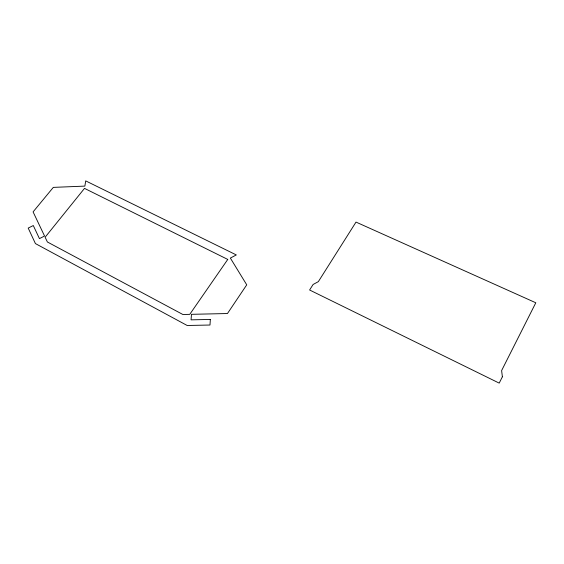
<?xml version="1.0" encoding="UTF-8"?>
<svg xmlns="http://www.w3.org/2000/svg" width="564" height="564" viewBox="0 0 564 564"><rect width="100%" height="100%" fill="white"/><g stroke="black" fill="none" stroke-linecap="round" stroke-linejoin="round"><path stroke-width="0.85" d="M210.344 319.443L209.991 325.026L187.17 325.484L35.419 243.585L28.2 228.082L33.29 225.537L39.438 238.614L44.563 236.034L33.086 211.888L53.312 187.382L84.875 186.106L85.7 180.882L236.316 254.935L230.352 258.072L246.736 284.834L227.461 313.535L191.478 314.317L191.062 319.844L210.344 319.443M502.376 376.801L499.203 383.118L309.608 289.995L313.098 284.489L318.336 281.655L356.011 222.089L535.8 302.776L501.622 370.576L502.376 376.801M227.764 259.433L189.751 314.352L182.877 314.5L47.397 241.984L45.127 237.218L84.515 188.383L227.764 259.433"/></g></svg>
